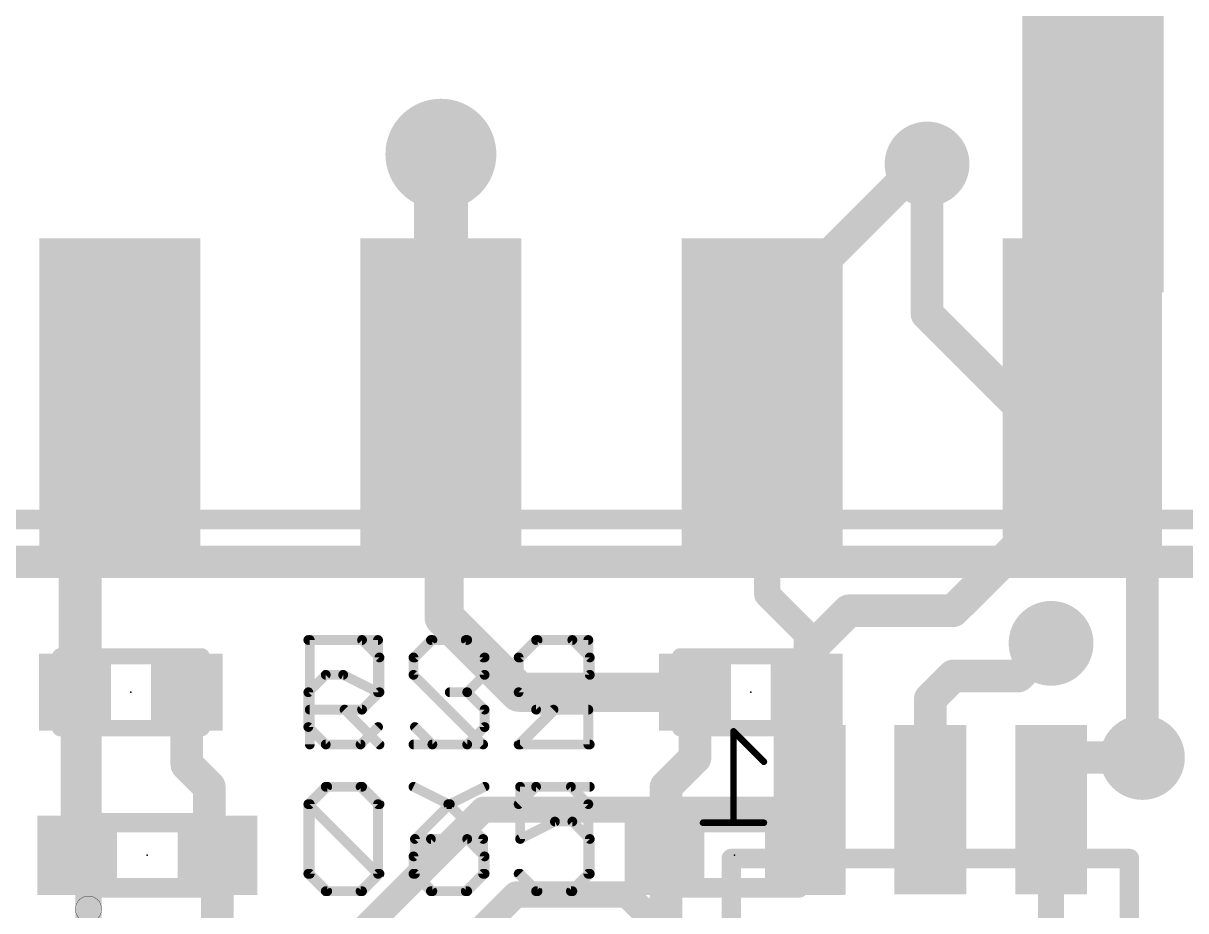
# Model space of a CAD drawing. Extents: x -18 to 144, y -21 to 125.
# Drawn here: x 43.87 to 52.92, y 91.77 to 98.68 of the extents above; entities that cross this region are included whole.
import ezdxf

# ---------------------------------------------------------------- set-up
doc = ezdxf.new("R2010")
doc.units = 0
for name, color, linetype in [('1', 251, 'CONTINUOUS'), ('114', 4, 'CONTINUOUS'), ('15', 251, 'CONTINUOUS'), ('16', 175, 'CONTINUOUS'), ('18', 82, 'CONTINUOUS'), ('21', 253, 'CONTINUOUS'), ('22', 251, 'CONTINUOUS'), ('23', 7, 'CONTINUOUS'), ('24', 7, 'CONTINUOUS'), ('25', 253, 'CONTINUOUS'), ('26', 251, 'CONTINUOUS'), ('27', 251, 'CONTINUOUS'), ('28', 251, 'CONTINUOUS')]:
    doc.layers.add(name, color=color, linetype=linetype)

# ---------------------------------------------------------------- blocks, each defined once
blk = doc.blocks.new('RECT')
blk.add_solid([(-0.5, -0.5), (0.5, -0.5), (-0.5, 0.5), (0.5, 0.5)])
blk = doc.blocks.new('ROUNDV')
at = {"const_width": 0.5}
blk.add_lwpolyline([(0, -0.25, 1), (0, 0.25, 1), (0, -0.25)], format="xyb", dxfattribs=at)

msp = doc.modelspace()

# ---------------------------------------------------------------- linework, layer by layer
at = {"layer": '1'}
for points, const_width in [([(47.124, 97.656), (47.117, 97.663)], 0.4064), ([(47.124, 95.758), (47.124, 97.656)], 0.4064), ([(50.9016, 97.5868), (50.9016, 97.663)], 0.254), ([(50.9016, 96.4184), (50.9016, 97.5868)], 0.254), ([(52.578, 94.742), (50.9016, 96.4184)], 0.254), ([(44.3738, 95.5078), (44.624, 95.758)], 0.2032), ([(47.1424, 95.7256), (47.11, 95.758)], 0.3048), ([(47.5234, 95.3446), (47.11, 95.758)], 0.254), ([(47.1424, 94.0562), (47.1424, 95.7256)], 0.3048), ([(49.657, 95.725), (49.624, 95.758)], 0.2032), ([(49.657, 94.234), (49.657, 95.725)], 0.2032), ([(44.3738, 91.3638), (44.3738, 95.5078)], 0.2032), ([(52.578, 92.964), (52.578, 94.742)], 0.254), ([(49.965, 93.926), (49.657, 94.234)], 0.2032), ([(47.7266, 93.472), (47.1424, 94.0562)], 0.3048), ([(49.965, 93.472), (49.965, 93.926)], 0.2032), ([(49.095, 93.472), (47.7266, 93.472)], 0.3048), ([(49.095, 93.472), (49.095, 92.9608)], 0.254), ([(49.965, 92.202), (49.965, 93.472)], 0.2032), ([(49.095, 92.9608), (48.8696, 92.7354)], 0.254), ([(48.8696, 92.7354), (48.8696, 92.2909)], 0.254), ([(48.8696, 92.2909), (48.8696, 91.0209)], 0.254), ([(48.8696, 92.2909), (48.8569, 92.202)], 0.2032), ([(49.9491, 92.202), (49.965, 92.202)], 0.2032)]:
    msp.add_lwpolyline(points, dxfattribs=dict(at, const_width=const_width))
for points, const_width in [([(47.1888, 97.7348, 1), (47.0452, 97.5912)], 0.2032), ([(47.2256, 97.656, 1), (47.0224, 97.656)], 0.2032), ([(47.0522, 97.5842, 1), (47.1958, 97.7278)], 0.2032), ([(50.9651, 97.663, 1), (50.8381, 97.663)], 0.127), ([(50.9651, 97.5868, 1), (50.8381, 97.5868)], 0.127), ([(50.8381, 97.5868, 1), (50.9651, 97.5868)], 0.127), ([(50.9465, 96.4633, 1), (50.8567, 96.3735)], 0.127), ([(50.8381, 96.4184, 1), (50.9651, 96.4184)], 0.127), ([(44.6599, 95.7221, 1), (44.5881, 95.7939)], 0.1016), ([(47.0224, 95.758, 1), (47.2256, 95.758)], 0.2032), ([(47.1639, 95.8119, 1), (47.0561, 95.7041)], 0.1524), ([(47.1549, 95.8029, 1), (47.0651, 95.7131)], 0.127), ([(47.2186, 95.7256, 1), (47.0662, 95.7256)], 0.1524), ([(47.0885, 95.6717, 1), (47.1963, 95.7795)], 0.1524), ([(49.6599, 95.7939, 1), (49.5881, 95.7221)], 0.1016), ([(49.7078, 95.725, 1), (49.6062, 95.725)], 0.1016), ([(49.6211, 95.6891, 1), (49.6929, 95.7609)], 0.1016), ([(44.4246, 95.5078, 1), (44.323, 95.5078)], 0.1016), ([(44.3379, 95.5437, 1), (44.4097, 95.4719)], 0.1016), ([(47.4785, 95.2997, 1), (47.5683, 95.3895)], 0.127), ([(52.6415, 94.742, 1), (52.5145, 94.742)], 0.127), ([(52.5331, 94.6971, 1), (52.6229, 94.7869)], 0.127), ([(49.6929, 94.2699, 1), (49.6211, 94.1981)], 0.1016), ([(47.1963, 94.1101, 1), (47.0885, 94.0023)], 0.1524), ([(49.6062, 94.234, 1), (49.7078, 94.234)], 0.1016), ([(47.0662, 94.0562, 1), (47.2186, 94.0562)], 0.1524), ([(50.0158, 93.926, 1), (49.9142, 93.926)], 0.1016), ([(49.9291, 93.8901, 1), (50.0009, 93.9619)], 0.1016), ([(47.7266, 93.5482, 1), (47.7266, 93.3958)], 0.1524), ([(47.6727, 93.4181, 1), (47.7805, 93.5259)], 0.1524), ([(49.1585, 93.472, 1), (49.0315, 93.472)], 0.127), ([(49.095, 93.3958, 1), (49.095, 93.5482)], 0.1524), ([(50.0158, 93.472, 1), (49.9142, 93.472)], 0.1016), ([(49.9142, 93.472, 1), (50.0158, 93.472)], 0.1016), ([(49.1399, 92.9159, 1), (49.0501, 93.0057)], 0.127), ([(49.0315, 92.9608, 1), (49.1585, 92.9608)], 0.127), ([(52.5145, 92.964, 1), (52.6415, 92.964)], 0.127), ([(48.9331, 92.7354, 1), (48.8061, 92.7354)], 0.127), ([(48.8247, 92.7803, 1), (48.9145, 92.6905)], 0.127), ([(48.9331, 92.2909, 1), (48.8061, 92.2909)], 0.127), ([(48.8061, 92.2909, 1), (48.9331, 92.2909)], 0.127), ([(48.9199, 92.2837, 1), (48.8193, 92.2981)], 0.1016), ([(48.8066, 92.2092, 1), (48.9072, 92.1948)], 0.1016), ([(49.9491, 92.2528, 1), (49.9491, 92.1512)], 0.1016), ([(49.9142, 92.202, 1), (50.0158, 92.202)], 0.1016), ([(49.965, 92.1512, 1), (49.965, 92.2528)], 0.1016)]:
    msp.add_lwpolyline(points, format="xyb", dxfattribs=dict(at, const_width=const_width))
at = {"layer": '114', "const_width": 0.0025}
msp.add_lwpolyline([(44.3738, 91.6813, 1), (44.3738, 91.8845, 1), (44.3738, 91.6813)], format="xyb", dxfattribs=at)
at = {"layer": '15', "const_width": 0.254}
msp.add_lwpolyline([(85.09, 94.488), (7.62, 94.488)], dxfattribs=at)
at = {"layer": '16'}
for points, const_width in [([(47.11, 97.656), (47.117, 97.663)], 0.4064), ([(47.11, 95.758), (47.11, 97.656)], 0.4064), ([(50.8508, 97.5868), (49.657, 96.393)], 0.254), ([(50.9016, 97.5868), (50.8254, 97.5868)], 0.254), ([(50.9016, 97.5868), (50.8508, 97.5868)], 0.254), ([(49.657, 96.393), (49.657, 95.805)], 0.254), ([(49.657, 95.805), (49.61, 95.758)], 0.254), ([(44.269, 95.417), (44.61, 95.758)], 0.254), ([(49.6062, 95.7618), (49.61, 95.758)], 0.254), ([(52.1208, 95.7472), (52.11, 95.758)], 0.254), ([(52.1208, 95.123), (52.1208, 95.7472)], 0.254), ([(44.269, 93.472), (44.269, 95.417)], 0.254), ([(51.1048, 94.107), (52.1208, 95.123)], 0.254), ([(49.9872, 93.8022), (50.292, 94.107)], 0.254), ([(50.292, 94.107), (51.1048, 94.107)], 0.254), ([(51.6128, 93.599), (51.8668, 93.853)], 0.254), ([(49.9872, 92.5576), (49.9872, 93.8022)], 0.254), ([(50.927, 93.4212), (51.1048, 93.599)], 0.254), ([(51.1048, 93.599), (51.6128, 93.599)], 0.254), ([(44.2849, 93.4561), (44.269, 93.472)], 0.254), ([(44.2849, 92.202), (44.2849, 93.4561)], 0.254), ([(45.139, 93.472), (45.139, 92.91)], 0.254), ([(50.927, 92.5576), (50.927, 93.4212)], 0.254), ([(45.139, 92.91), (45.3136, 92.7354)], 0.254), ([(51.8668, 92.5576), (51.8668, 92.964)], 0.254), ([(51.8668, 92.964), (52.578, 92.964)], 0.254), ([(45.3136, 92.7354), (45.3136, 92.2655)], 0.254), ([(47.4472, 92.5576), (46.2788, 91.3892)], 0.2032), ([(49.9872, 92.5576), (47.4472, 92.5576)], 0.2032), ([(51.8668, 92.5576), (51.8668, 91.6432)], 0.2032), ([(45.3136, 92.2655), (45.3771, 92.202)], 0.254), ([(45.3771, 92.202), (45.3771, 91.5289)], 0.254), ([(47.7012, 91.8972), (47.1932, 91.3892)], 0.2032), ([(48.5648, 91.8972), (47.7012, 91.8972)], 0.2032), ([(48.9712, 91.4908), (48.5648, 91.8972)], 0.2032)]:
    msp.add_lwpolyline(points, dxfattribs=dict(at, const_width=const_width))
for points, const_width in [([(47.2116, 97.656, 1), (47.0084, 97.656)], 0.2032), ([(47.0382, 97.7278, 1), (47.1818, 97.5842)], 0.2032), ([(47.1888, 97.5912, 1), (47.0452, 97.7348)], 0.2032), ([(50.8254, 97.6503, 1), (50.8254, 97.5233)], 0.127), ([(50.8508, 97.6503, 1), (50.8508, 97.5233)], 0.127), ([(50.8957, 97.5419, 1), (50.8059, 97.6317)], 0.127), ([(50.9016, 97.5233, 1), (50.9016, 97.6503)], 0.127), ([(50.9016, 97.5233, 1), (50.9016, 97.6503)], 0.127), ([(49.7205, 96.393, 1), (49.5935, 96.393)], 0.127), ([(49.6121, 96.4379, 1), (49.7019, 96.3481)], 0.127), ([(49.7019, 95.7601, 1), (49.6121, 95.8499)], 0.127), ([(44.6549, 95.7131, 1), (44.5651, 95.8029)], 0.127), ([(47.0084, 95.758, 1), (47.2116, 95.758)], 0.2032), ([(49.6511, 95.8067, 1), (49.5613, 95.7169)], 0.127), ([(49.5651, 95.8029, 1), (49.6549, 95.7131)], 0.127), ([(49.5651, 95.7131, 1), (49.6549, 95.8029)], 0.127), ([(49.5935, 95.805, 1), (49.7205, 95.805)], 0.127), ([(52.1549, 95.8029, 1), (52.0651, 95.7131)], 0.127), ([(52.1843, 95.7472, 1), (52.0573, 95.7472)], 0.127), ([(52.0759, 95.7023, 1), (52.1657, 95.7921)], 0.127), ([(44.3325, 95.417, 1), (44.2055, 95.417)], 0.127), ([(44.2241, 95.4619, 1), (44.3139, 95.3721)], 0.127), ([(52.1657, 95.0781, 1), (52.0759, 95.1679)], 0.127), ([(52.0573, 95.123, 1), (52.1843, 95.123)], 0.127), ([(50.292, 94.1705, 1), (50.292, 94.0435)], 0.127), ([(50.3369, 94.0621, 1), (50.2471, 94.1519)], 0.127), ([(51.0599, 94.1519, 1), (51.1497, 94.0621)], 0.127), ([(51.1048, 94.0435, 1), (51.1048, 94.1705)], 0.127), ([(51.9117, 93.8081, 1), (51.8219, 93.8979)], 0.127), ([(50.0507, 93.8022, 1), (49.9237, 93.8022)], 0.127), ([(49.9423, 93.8471, 1), (50.0321, 93.7573)], 0.127), ([(51.1048, 93.6625, 1), (51.1048, 93.5355)], 0.127), ([(51.1497, 93.5541, 1), (51.0599, 93.6439)], 0.127), ([(51.5679, 93.6439, 1), (51.6577, 93.5541)], 0.127), ([(51.6128, 93.5355, 1), (51.6128, 93.6625)], 0.127), ([(44.3139, 93.5169, 1), (44.2241, 93.4271)], 0.127), ([(44.3484, 93.4561, 1), (44.2214, 93.4561)], 0.127), ([(45.2025, 93.472, 1), (45.0755, 93.472)], 0.127), ([(44.2055, 93.472, 1), (44.3325, 93.472)], 0.127), ([(44.24, 93.4112, 1), (44.3298, 93.501)], 0.127), ([(50.9905, 93.4212, 1), (50.8635, 93.4212)], 0.127), ([(50.8821, 93.4661, 1), (50.9719, 93.3763)], 0.127), ([(45.1839, 92.9549, 1), (45.0941, 92.8651)], 0.127), ([(51.9303, 92.964, 1), (51.8033, 92.964)], 0.127), ([(51.8668, 93.0275, 1), (51.8668, 92.9005)], 0.127), ([(52.578, 92.9005, 1), (52.578, 93.0275)], 0.127), ([(45.0755, 92.91, 1), (45.2025, 92.91)], 0.127), ([(45.3771, 92.7354, 1), (45.2501, 92.7354)], 0.127), ([(45.2687, 92.6905, 1), (45.3585, 92.7803)], 0.127), ([(47.4472, 92.6084, 1), (47.4472, 92.5068)], 0.1016), ([(47.4831, 92.5217, 1), (47.4113, 92.5935)], 0.1016), ([(49.9237, 92.5576, 1), (50.0507, 92.5576)], 0.127), ([(49.9872, 92.5068, 1), (49.9872, 92.6084)], 0.1016), ([(50.8635, 92.5576, 1), (50.9905, 92.5576)], 0.127), ([(51.8033, 92.5576, 1), (51.9303, 92.5576)], 0.127), ([(51.9176, 92.5576, 1), (51.816, 92.5576)], 0.1016), ([(45.3585, 92.3104, 1), (45.2687, 92.2206)], 0.127), ([(45.2501, 92.2655, 1), (45.3771, 92.2655)], 0.127), ([(45.4406, 92.202, 1), (45.3136, 92.202)], 0.127), ([(45.3322, 92.1571, 1), (45.422, 92.2469)], 0.127), ([(44.2214, 92.202, 1), (44.3484, 92.202)], 0.127), ([(47.7012, 91.948, 1), (47.7012, 91.8464)], 0.1016), ([(47.7371, 91.8613, 1), (47.6653, 91.9331)], 0.1016), ([(48.6007, 91.9331, 1), (48.5289, 91.8613)], 0.1016), ([(48.5648, 91.8464, 1), (48.5648, 91.948)], 0.1016)]:
    msp.add_lwpolyline(points, format="xyb", dxfattribs=dict(at, const_width=const_width))
at = {"layer": '21'}
for points, const_width in [([(36.8046, 94.8182), (53.0352, 94.8182)], 0.1524), ([(48.98, 93.752), (50.08, 93.752)], 0.127), ([(48.98, 93.192), (50.08, 93.192)], 0.127), ([(49.903, 92.456), (48.903, 92.456)], 0.1524), ([(48.903, 91.948), (49.903, 91.948)], 0.1524)]:
    msp.add_lwpolyline(points, dxfattribs=dict(at, const_width=const_width))
for points, const_width in [([(48.98, 93.7838, 1), (48.98, 93.7203)], 0.0635), ([(50.08, 93.7203, 1), (50.08, 93.7838)], 0.0635), ([(48.98, 93.2238, 1), (48.98, 93.1603)], 0.0635), ([(50.08, 93.1603, 1), (50.08, 93.2238)], 0.0635), ([(48.903, 92.4941, 1), (48.903, 92.4179)], 0.0762), ([(49.903, 92.4179, 1), (49.903, 92.4941)], 0.0762), ([(48.903, 91.9861, 1), (48.903, 91.9099)], 0.0762), ([(49.903, 91.9099, 1), (49.903, 91.9861)], 0.0762)]:
    msp.add_lwpolyline(points, format="xyb", dxfattribs=dict(at, const_width=const_width))
at = {"layer": '22'}
for points, const_width in [([(57.4294, 94.8182), (41.1988, 94.8182)], 0.1524), ([(45.254, 93.752), (44.154, 93.752)], 0.127), ([(45.254, 93.192), (44.154, 93.192)], 0.127), ([(49.6316, 92.9305), (49.3943, 93.1678)], 0.0508), ([(49.3943, 93.1678), (49.3943, 92.456)], 0.0508), ([(44.331, 92.456), (45.331, 92.456)], 0.1524), ([(49.6316, 92.456), (49.1571, 92.456)], 0.0508), ([(49.3776, 90.4494), (49.3776, 92.1766)], 0.1524), ([(49.3776, 92.1766), (52.4764, 92.1766)], 0.1524), ([(52.4764, 92.1766), (52.4764, 90.4494)], 0.1524), ([(45.331, 91.948), (44.331, 91.948)], 0.1524)]:
    msp.add_lwpolyline(points, dxfattribs=dict(at, const_width=const_width))
for points, const_width in [([(44.154, 93.7838, 1), (44.154, 93.7203)], 0.0635), ([(45.254, 93.7203, 1), (45.254, 93.7838)], 0.0635), ([(44.154, 93.2238, 1), (44.154, 93.1603)], 0.0635), ([(45.254, 93.1603, 1), (45.254, 93.2238)], 0.0635), ([(49.407, 93.1678, 1), (49.3816, 93.1678)], 0.0254), ([(49.4033, 93.1768, 1), (49.3854, 93.1588)], 0.0254), ([(49.6226, 92.9216, 1), (49.6406, 92.9395)], 0.0254), ([(44.331, 92.4941, 1), (44.331, 92.4179)], 0.0762), ([(45.331, 92.4179, 1), (45.331, 92.4941)], 0.0762), ([(49.1571, 92.4687, 1), (49.1571, 92.4433)], 0.0254), ([(49.3816, 92.456, 1), (49.407, 92.456)], 0.0254), ([(49.6316, 92.4433, 1), (49.6316, 92.4687)], 0.0254), ([(49.4157, 92.1766, 1), (49.3395, 92.1766)], 0.0762), ([(49.3776, 92.2147, 1), (49.3776, 92.1385)], 0.0762), ([(52.5145, 92.1766, 1), (52.4383, 92.1766)], 0.0762), ([(52.4764, 92.1385, 1), (52.4764, 92.2147)], 0.0762), ([(44.331, 91.9861, 1), (44.331, 91.9099)], 0.0762), ([(45.331, 91.9099, 1), (45.331, 91.9861)], 0.0762)]:
    msp.add_lwpolyline(points, format="xyb", dxfattribs=dict(at, const_width=const_width))
at = {"layer": '23'}
for p in [(49.53, 93.472), (49.403, 92.202)]:
    msp.add_point(p, dxfattribs=at)
at = {"layer": '24'}
for p in [(44.704, 93.472), (44.831, 92.202)]:
    msp.add_point(p, dxfattribs=at)
at = {"layer": '25', "const_width": 0.0762}
for points in [[(46.0964, 93.0656), (46.0964, 93.8791)], [(46.0964, 93.8791), (46.5031, 93.8791)], [(46.5031, 93.8791), (46.6387, 93.7435)], [(46.9149, 93.7435), (47.0505, 93.8791)], [(47.0505, 93.8791), (47.3217, 93.8791)], [(47.3217, 93.8791), (47.4573, 93.7435)], [(47.8691, 93.8791), (47.7335, 93.7435)], [(48.1403, 93.8791), (47.8691, 93.8791)], [(48.2758, 93.7435), (48.1403, 93.8791)], [(46.6387, 93.7435), (46.6387, 93.4723)], [(47.4573, 93.7435), (47.4573, 93.6079)], [(48.2758, 93.6079), (48.2758, 93.7435)], [(47.4573, 93.6079), (47.3217, 93.4723)], [(47.7335, 93.0656), (48.2758, 93.6079)], [(46.6387, 93.4723), (46.5031, 93.3368)], [(47.3217, 93.4723), (47.1861, 93.4723)], [(47.3217, 93.4723), (47.4573, 93.3368)], [(46.5031, 93.3368), (46.0964, 93.3368)], [(46.3675, 93.3368), (46.6387, 93.0656)], [(47.4573, 93.3368), (47.4573, 93.2012)], [(47.0505, 93.0656), (46.9149, 93.2012)], [(47.4573, 93.2012), (47.3217, 93.0656)], [(47.3217, 93.0656), (47.0505, 93.0656)], [(48.2758, 93.0656), (47.7335, 93.0656)]]:
    msp.add_lwpolyline(points, dxfattribs=at)
at = {"layer": '25', "const_width": 0.0381}
for points in [[(46.1154, 93.8791, 1), (46.0773, 93.8791)], [(46.0964, 93.8981, 1), (46.0964, 93.86)], [(46.5166, 93.8926, 1), (46.4896, 93.8656)], [(46.5031, 93.86, 1), (46.5031, 93.8981)], [(47.0505, 93.8981, 1), (47.0505, 93.86)], [(47.064, 93.8656, 1), (47.0371, 93.8926)], [(47.3352, 93.8926, 1), (47.3082, 93.8656)], [(47.3217, 93.86, 1), (47.3217, 93.8981)], [(47.8691, 93.8981, 1), (47.8691, 93.86)], [(47.8826, 93.8656, 1), (47.8556, 93.8926)], [(48.1537, 93.8926, 1), (48.1268, 93.8656)], [(48.1403, 93.86, 1), (48.1403, 93.8981)], [(46.6577, 93.7435, 1), (46.6196, 93.7435)], [(46.6252, 93.73, 1), (46.6522, 93.757)], [(46.9015, 93.757, 1), (46.9284, 93.73)], [(47.4763, 93.7435, 1), (47.4382, 93.7435)], [(47.4438, 93.73, 1), (47.4707, 93.757)], [(47.72, 93.757, 1), (47.747, 93.73)], [(48.2949, 93.7435, 1), (48.2568, 93.7435)], [(48.2624, 93.73, 1), (48.2893, 93.757)], [(47.4382, 93.6079, 1), (47.4763, 93.6079)], [(47.4707, 93.5945, 1), (47.4438, 93.6214)], [(48.2568, 93.6079, 1), (48.2949, 93.6079)], [(48.2893, 93.5945, 1), (48.2624, 93.6214)], [(46.6196, 93.4723, 1), (46.6577, 93.4723)], [(46.6522, 93.4589, 1), (46.6252, 93.4858)], [(47.1861, 93.4914, 1), (47.1861, 93.4533)], [(47.3352, 93.4858, 1), (47.3082, 93.4589)], [(47.3082, 93.4858, 1), (47.3352, 93.4589)], [(47.3217, 93.4533, 1), (47.3217, 93.4914)], [(46.0964, 93.3558, 1), (46.0964, 93.3177)], [(46.381, 93.3502, 1), (46.3541, 93.3233)], [(46.4896, 93.3502, 1), (46.5166, 93.3233)], [(46.5031, 93.3177, 1), (46.5031, 93.3558)], [(47.4763, 93.3368, 1), (47.4382, 93.3368)], [(47.4438, 93.3233, 1), (47.4707, 93.3502)], [(46.9284, 93.2147, 1), (46.9015, 93.1877)], [(47.4382, 93.2012, 1), (47.4763, 93.2012)], [(47.4707, 93.1877, 1), (47.4438, 93.2147)], [(46.0773, 93.0656, 1), (46.1154, 93.0656)], [(46.6252, 93.0521, 1), (46.6522, 93.0791)], [(47.0505, 93.0846, 1), (47.0505, 93.0466)], [(47.0371, 93.0521, 1), (47.064, 93.0791)], [(47.3082, 93.0791, 1), (47.3352, 93.0521)], [(47.3217, 93.0466, 1), (47.3217, 93.0846)], [(47.72, 93.0791, 1), (47.747, 93.0521)], [(47.7335, 93.0846, 1), (47.7335, 93.0466)], [(48.2758, 93.0466, 1), (48.2758, 93.0846)]]:
    msp.add_lwpolyline(points, format="xyb", dxfattribs=at)
at = {"layer": '26', "const_width": 0.0762}
for points in [[(46.0852, 93.8791), (46.6275, 93.8791)], [(46.6275, 93.8791), (46.6275, 93.4723)], [(46.9037, 93.7435), (47.0393, 93.8791)], [(47.0393, 93.8791), (47.3105, 93.8791)], [(47.3105, 93.8791), (47.4461, 93.7435)], [(47.8579, 93.8791), (47.7223, 93.7435)], [(48.2646, 93.8791), (47.8579, 93.8791)], [(48.2646, 93.0656), (48.2646, 93.8791)], [(46.9037, 93.6079), (46.9037, 93.7435)], [(47.7223, 93.7435), (47.7223, 93.4723)], [(46.2207, 93.6079), (46.0852, 93.4723)], [(46.3563, 93.6079), (46.2207, 93.6079)], [(46.6275, 93.4723), (46.3563, 93.6079)], [(47.4461, 93.0656), (46.9037, 93.6079)], [(46.0852, 93.4723), (46.0852, 93.2012)], [(47.7223, 93.4723), (47.8579, 93.3368)], [(47.9935, 93.3368), (47.7223, 93.0656)], [(47.8579, 93.3368), (48.2646, 93.3368)], [(46.0852, 93.2012), (46.2207, 93.0656)], [(46.4919, 93.0656), (46.6275, 93.2012)], [(46.2207, 93.0656), (46.4919, 93.0656)], [(46.9037, 93.0656), (47.4461, 93.0656)]]:
    msp.add_lwpolyline(points, dxfattribs=at)
at = {"layer": '26', "const_width": 0.0381}
for points in [[(46.0852, 93.8981, 1), (46.0852, 93.86)], [(46.6465, 93.8791, 1), (46.6084, 93.8791)], [(46.6275, 93.86, 1), (46.6275, 93.8981)], [(47.0393, 93.8981, 1), (47.0393, 93.86)], [(47.0528, 93.8656, 1), (47.0258, 93.8926)], [(47.3239, 93.8926, 1), (47.297, 93.8656)], [(47.3105, 93.86, 1), (47.3105, 93.8981)], [(47.8579, 93.8981, 1), (47.8579, 93.86)], [(47.8714, 93.8656, 1), (47.8444, 93.8926)], [(48.2837, 93.8791, 1), (48.2456, 93.8791)], [(48.2646, 93.86, 1), (48.2646, 93.8981)], [(46.8903, 93.757, 1), (46.9172, 93.73)], [(46.9228, 93.7435, 1), (46.8847, 93.7435)], [(47.4326, 93.73, 1), (47.4595, 93.757)], [(47.7414, 93.7435, 1), (47.7033, 93.7435)], [(47.7088, 93.757, 1), (47.7358, 93.73)], [(46.2207, 93.627, 1), (46.2207, 93.5889)], [(46.2342, 93.5945, 1), (46.2073, 93.6214)], [(46.3648, 93.625, 1), (46.3478, 93.5909)], [(46.3563, 93.5889, 1), (46.3563, 93.627)], [(46.9172, 93.6214, 1), (46.8903, 93.5945)], [(46.8847, 93.6079, 1), (46.9228, 93.6079)], [(46.1042, 93.4723, 1), (46.0661, 93.4723)], [(46.0717, 93.4858, 1), (46.0986, 93.4589)], [(46.6084, 93.4723, 1), (46.6465, 93.4723)], [(46.619, 93.4553, 1), (46.636, 93.4894)], [(47.7358, 93.4858, 1), (47.7088, 93.4589)], [(47.7033, 93.4723, 1), (47.7414, 93.4723)], [(47.8579, 93.3558, 1), (47.8579, 93.3177)], [(47.8444, 93.3233, 1), (47.8714, 93.3502)], [(48.0069, 93.3233, 1), (47.98, 93.3502)], [(48.2646, 93.3177, 1), (48.2646, 93.3558)], [(46.0986, 93.2147, 1), (46.0717, 93.1877)], [(46.0661, 93.2012, 1), (46.1042, 93.2012)], [(46.641, 93.1877, 1), (46.614, 93.2147)], [(46.2207, 93.0846, 1), (46.2207, 93.0466)], [(46.2073, 93.0521, 1), (46.2342, 93.0791)], [(46.4784, 93.0791, 1), (46.5054, 93.0521)], [(46.4919, 93.0466, 1), (46.4919, 93.0846)], [(46.9037, 93.0846, 1), (46.9037, 93.0466)], [(47.4326, 93.0521, 1), (47.4595, 93.0791)], [(47.4461, 93.0466, 1), (47.4461, 93.0846)], [(47.7088, 93.0791, 1), (47.7358, 93.0521)], [(48.2456, 93.0656, 1), (48.2837, 93.0656)]]:
    msp.add_lwpolyline(points, format="xyb", dxfattribs=at)
at = {"layer": '27', "const_width": 0.0762}
for points in [[(46.2319, 92.7361), (46.0964, 92.6005)], [(46.5031, 92.7361), (46.2319, 92.7361)], [(46.6387, 92.6005), (46.5031, 92.7361)], [(47.4573, 92.7361), (47.1861, 92.6005)], [(48.2758, 92.7361), (47.7335, 92.7361)], [(47.7335, 92.7361), (47.7335, 92.3293)], [(46.0964, 92.6005), (46.0964, 92.0582)], [(47.1861, 92.6005), (46.9149, 92.3293)], [(47.7335, 92.3293), (48.0047, 92.4649)], [(48.0047, 92.4649), (48.1403, 92.4649)], [(48.1403, 92.4649), (48.2758, 92.3293)], [(46.9149, 92.3293), (46.9149, 92.0582)], [(47.3217, 92.3293), (46.9149, 92.3293)], [(47.4573, 92.1938), (47.3217, 92.3293)], [(48.2758, 92.3293), (48.2758, 92.0582)], [(47.4573, 92.0582), (47.4573, 92.1938)], [(46.0964, 92.0582), (46.2319, 91.9226)], [(46.5031, 91.9226), (46.6387, 92.0582)], [(46.9149, 92.0582), (47.0505, 91.9226)], [(47.3217, 91.9226), (47.4573, 92.0582)], [(47.8691, 91.9226), (47.7335, 92.0582)], [(48.2758, 92.0582), (48.1403, 91.9226)], [(46.2319, 91.9226), (46.5031, 91.9226)], [(47.0505, 91.9226), (47.3217, 91.9226)], [(48.1403, 91.9226), (47.8691, 91.9226)]]:
    msp.add_lwpolyline(points, dxfattribs=at)
at = {"layer": '27', "const_width": 0.0381}
for points in [[(46.2319, 92.7551, 1), (46.2319, 92.717)], [(46.2454, 92.7226, 1), (46.2185, 92.7496)], [(46.5166, 92.7496, 1), (46.4896, 92.7226)], [(46.5031, 92.717, 1), (46.5031, 92.7551)], [(47.4658, 92.7191, 1), (47.4487, 92.7531)], [(47.7335, 92.7551, 1), (47.7335, 92.717)], [(47.7526, 92.7361, 1), (47.7145, 92.7361)], [(48.2758, 92.717, 1), (48.2758, 92.7551)], [(46.0829, 92.614, 1), (46.1098, 92.587)], [(46.1154, 92.6005, 1), (46.0773, 92.6005)], [(46.6252, 92.587, 1), (46.6522, 92.614)], [(47.1776, 92.6176, 1), (47.1946, 92.5835)], [(47.1996, 92.587, 1), (47.1726, 92.614)], [(48.0047, 92.484, 1), (48.0047, 92.4459)], [(48.0132, 92.4479, 1), (47.9962, 92.482)], [(48.1537, 92.4784, 1), (48.1268, 92.4515)], [(48.1403, 92.4459, 1), (48.1403, 92.484)], [(46.934, 92.3293, 1), (46.8959, 92.3293)], [(46.9149, 92.3484, 1), (46.9149, 92.3103)], [(46.9015, 92.3428, 1), (46.9284, 92.3159)], [(47.3352, 92.3428, 1), (47.3082, 92.3159)], [(47.3217, 92.3103, 1), (47.3217, 92.3484)], [(47.725, 92.3464, 1), (47.742, 92.3123)], [(47.7145, 92.3293, 1), (47.7526, 92.3293)], [(48.2949, 92.3293, 1), (48.2568, 92.3293)], [(48.2624, 92.3159, 1), (48.2893, 92.3428)], [(47.4763, 92.1938, 1), (47.4382, 92.1938)], [(47.4438, 92.1803, 1), (47.4707, 92.2072)], [(46.1098, 92.0717, 1), (46.0829, 92.0447)], [(46.0773, 92.0582, 1), (46.1154, 92.0582)], [(46.6522, 92.0447, 1), (46.6252, 92.0717)], [(46.9284, 92.0717, 1), (46.9015, 92.0447)], [(46.8959, 92.0582, 1), (46.934, 92.0582)], [(47.4382, 92.0582, 1), (47.4763, 92.0582)], [(47.4707, 92.0447, 1), (47.4438, 92.0717)], [(47.747, 92.0717, 1), (47.72, 92.0447)], [(48.2568, 92.0582, 1), (48.2949, 92.0582)], [(48.2893, 92.0447, 1), (48.2624, 92.0717)], [(46.2319, 91.9416, 1), (46.2319, 91.9036)], [(46.2185, 91.9091, 1), (46.2454, 91.9361)], [(46.4896, 91.9361, 1), (46.5166, 91.9091)], [(46.5031, 91.9036, 1), (46.5031, 91.9416)], [(47.0505, 91.9416, 1), (47.0505, 91.9036)], [(47.0371, 91.9091, 1), (47.064, 91.9361)], [(47.3082, 91.9361, 1), (47.3352, 91.9091)], [(47.3217, 91.9036, 1), (47.3217, 91.9416)], [(47.8691, 91.9416, 1), (47.8691, 91.9036)], [(47.8556, 91.9091, 1), (47.8826, 91.9361)], [(48.1268, 91.9361, 1), (48.1537, 91.9091)], [(48.1403, 91.9036, 1), (48.1403, 91.9416)]]:
    msp.add_lwpolyline(points, format="xyb", dxfattribs=at)
at = {"layer": '28', "const_width": 0.0762}
for points in [[(46.2207, 92.7361), (46.0852, 92.6005)], [(46.4919, 92.7361), (46.2207, 92.7361)], [(46.6275, 92.6005), (46.4919, 92.7361)], [(46.9037, 92.7361), (47.1749, 92.6005)], [(47.7223, 92.6005), (47.8579, 92.7361)], [(47.8579, 92.7361), (48.1291, 92.7361)], [(48.1291, 92.7361), (48.2646, 92.6005)], [(46.0852, 92.6005), (46.0852, 92.0582)], [(46.6275, 92.0582), (46.0852, 92.6005)], [(46.6275, 92.0582), (46.6275, 92.6005)], [(47.1749, 92.6005), (47.4461, 92.3293)], [(48.2646, 92.6005), (48.2646, 92.0582)], [(46.9037, 92.1938), (47.0393, 92.3293)], [(47.0393, 92.3293), (47.4461, 92.3293)], [(47.4461, 92.3293), (47.4461, 92.0582)], [(46.9037, 92.0582), (46.9037, 92.1938)], [(46.0852, 92.0582), (46.2207, 91.9226)], [(46.4919, 91.9226), (46.6275, 92.0582)], [(47.0393, 91.9226), (46.9037, 92.0582)], [(47.4461, 92.0582), (47.3105, 91.9226)], [(47.8579, 91.9226), (47.7223, 92.0582)], [(48.2646, 92.0582), (48.1291, 91.9226)], [(46.2207, 91.9226), (46.4919, 91.9226)], [(47.3105, 91.9226), (47.0393, 91.9226)], [(48.1291, 91.9226), (47.8579, 91.9226)]]:
    msp.add_lwpolyline(points, dxfattribs=at)
at = {"layer": '28', "const_width": 0.0381}
for points in [[(46.2207, 92.7551, 1), (46.2207, 92.717)], [(46.2342, 92.7226, 1), (46.2073, 92.7496)], [(46.5054, 92.7496, 1), (46.4784, 92.7226)], [(46.4919, 92.717, 1), (46.4919, 92.7551)], [(46.9123, 92.7531, 1), (46.8952, 92.7191)], [(47.8579, 92.7551, 1), (47.8579, 92.717)], [(47.8714, 92.7226, 1), (47.8444, 92.7496)], [(48.1425, 92.7496, 1), (48.1156, 92.7226)], [(48.1291, 92.717, 1), (48.1291, 92.7551)], [(46.1042, 92.6005, 1), (46.0661, 92.6005)], [(46.0986, 92.614, 1), (46.0717, 92.587)], [(46.0717, 92.614, 1), (46.0986, 92.587)], [(46.6465, 92.6005, 1), (46.6084, 92.6005)], [(46.614, 92.587, 1), (46.641, 92.614)], [(47.1884, 92.614, 1), (47.1614, 92.587)], [(47.1664, 92.5835, 1), (47.1834, 92.6176)], [(47.7088, 92.614, 1), (47.7358, 92.587)], [(48.2837, 92.6005, 1), (48.2456, 92.6005)], [(48.2512, 92.587, 1), (48.2781, 92.614)], [(47.0393, 92.3484, 1), (47.0393, 92.3103)], [(47.0528, 92.3159, 1), (47.0258, 92.3428)], [(47.4651, 92.3293, 1), (47.427, 92.3293)], [(47.4326, 92.3159, 1), (47.4595, 92.3428)], [(47.4461, 92.3103, 1), (47.4461, 92.3484)], [(46.9228, 92.1938, 1), (46.8847, 92.1938)], [(46.8903, 92.2072, 1), (46.9172, 92.1803)], [(46.0986, 92.0717, 1), (46.0717, 92.0447)], [(46.0661, 92.0582, 1), (46.1042, 92.0582)], [(46.6084, 92.0582, 1), (46.6465, 92.0582)], [(46.641, 92.0447, 1), (46.614, 92.0717)], [(46.614, 92.0447, 1), (46.641, 92.0717)], [(46.9172, 92.0717, 1), (46.8903, 92.0447)], [(46.8847, 92.0582, 1), (46.9228, 92.0582)], [(47.427, 92.0582, 1), (47.4651, 92.0582)], [(47.4595, 92.0447, 1), (47.4326, 92.0717)], [(47.7358, 92.0717, 1), (47.7088, 92.0447)], [(48.2456, 92.0582, 1), (48.2837, 92.0582)], [(48.2781, 92.0447, 1), (48.2512, 92.0717)], [(46.2207, 91.9416, 1), (46.2207, 91.9036)], [(46.2073, 91.9091, 1), (46.2342, 91.9361)], [(46.4784, 91.9361, 1), (46.5054, 91.9091)], [(46.4919, 91.9036, 1), (46.4919, 91.9416)], [(47.0393, 91.9416, 1), (47.0393, 91.9036)], [(47.0258, 91.9091, 1), (47.0528, 91.9361)], [(47.297, 91.9361, 1), (47.3239, 91.9091)], [(47.3105, 91.9036, 1), (47.3105, 91.9416)], [(47.8579, 91.9416, 1), (47.8579, 91.9036)], [(47.8444, 91.9091, 1), (47.8714, 91.9361)], [(48.1156, 91.9361, 1), (48.1425, 91.9091)], [(48.1291, 91.9036, 1), (48.1291, 91.9416)]]:
    msp.add_lwpolyline(points, format="xyb", dxfattribs=at)

# ---------------------------------------------------------------- block references
at = {"layer": '1'}
for p, xscale, yscale in [((52.194, 100.688), 1.1, 8.2), ((44.624, 95.758), 1.24, 2.5), ((47.124, 95.758), 1.24, 2.5), ((49.624, 95.758), 1.24, 2.5), ((48.8569, 92.202), 0.62, 0.62), ((49.9491, 92.202), 0.62, 0.62)]:
    msp.add_blockref('RECT', p, dxfattribs=dict(at, xscale=xscale, yscale=yscale))
at = {"layer": '1', "xscale": 0.56, "yscale": 0.6, "rotation": 180}
for p in [(49.095, 93.472), (49.965, 93.472)]:
    msp.add_blockref('RECT', p, dxfattribs=at)
at = {"layer": '16'}
for p, xscale, yscale, rotation in [((44.61, 95.758), 1.24, 2.5, 180), ((47.11, 95.758), 1.24, 2.5, 180), ((49.61, 95.758), 1.24, 2.5, 180), ((52.11, 95.758), 1.24, 2.5, 180), ((49.9872, 92.5576), 1.3208, 0.5588, 270), ((50.927, 92.5576), 1.3208, 0.5588, 270), ((51.8668, 92.5576), 1.3208, 0.5588, 270), ((44.2849, 92.202), 0.62, 0.62, 180), ((45.3771, 92.202), 0.62, 0.62, 180)]:
    msp.add_blockref('RECT', p, dxfattribs=dict(at, xscale=xscale, yscale=yscale, rotation=rotation))
at = {"layer": '16', "xscale": 0.56, "yscale": 0.6}
for p in [(44.269, 93.472), (45.139, 93.472)]:
    msp.add_blockref('RECT', p, dxfattribs=at)
at = {"layer": '18'}
for p, xscale, yscale in [((47.117, 97.663), 0.8636, 0.8636), ((47.117, 97.663), 0.8636, 0.8636), ((47.117, 97.663), 0.762, 0.762), ((47.117, 97.663), 0.762, 0.762), ((50.9016, 97.5868), 0.6604, 0.6604), ((50.9016, 97.5868), 0.6604, 0.6604), ((50.9016, 97.5868), 0.6604, 0.6604), ((50.9016, 97.5868), 0.6604, 0.6604), ((51.8668, 93.853), 0.6604, 0.6604), ((51.8668, 93.853), 0.6604, 0.6604), ((51.8668, 93.853), 0.6604, 0.6604), ((51.8668, 93.853), 0.6604, 0.6604), ((52.578, 92.964), 0.6604, 0.6604), ((52.578, 92.964), 0.6604, 0.6604), ((52.578, 92.964), 0.6604, 0.6604), ((52.578, 92.964), 0.6604, 0.6604)]:
    msp.add_blockref('ROUNDV', p, dxfattribs=dict(at, xscale=xscale, yscale=yscale))

doc.saveas('drawing.dxf')
